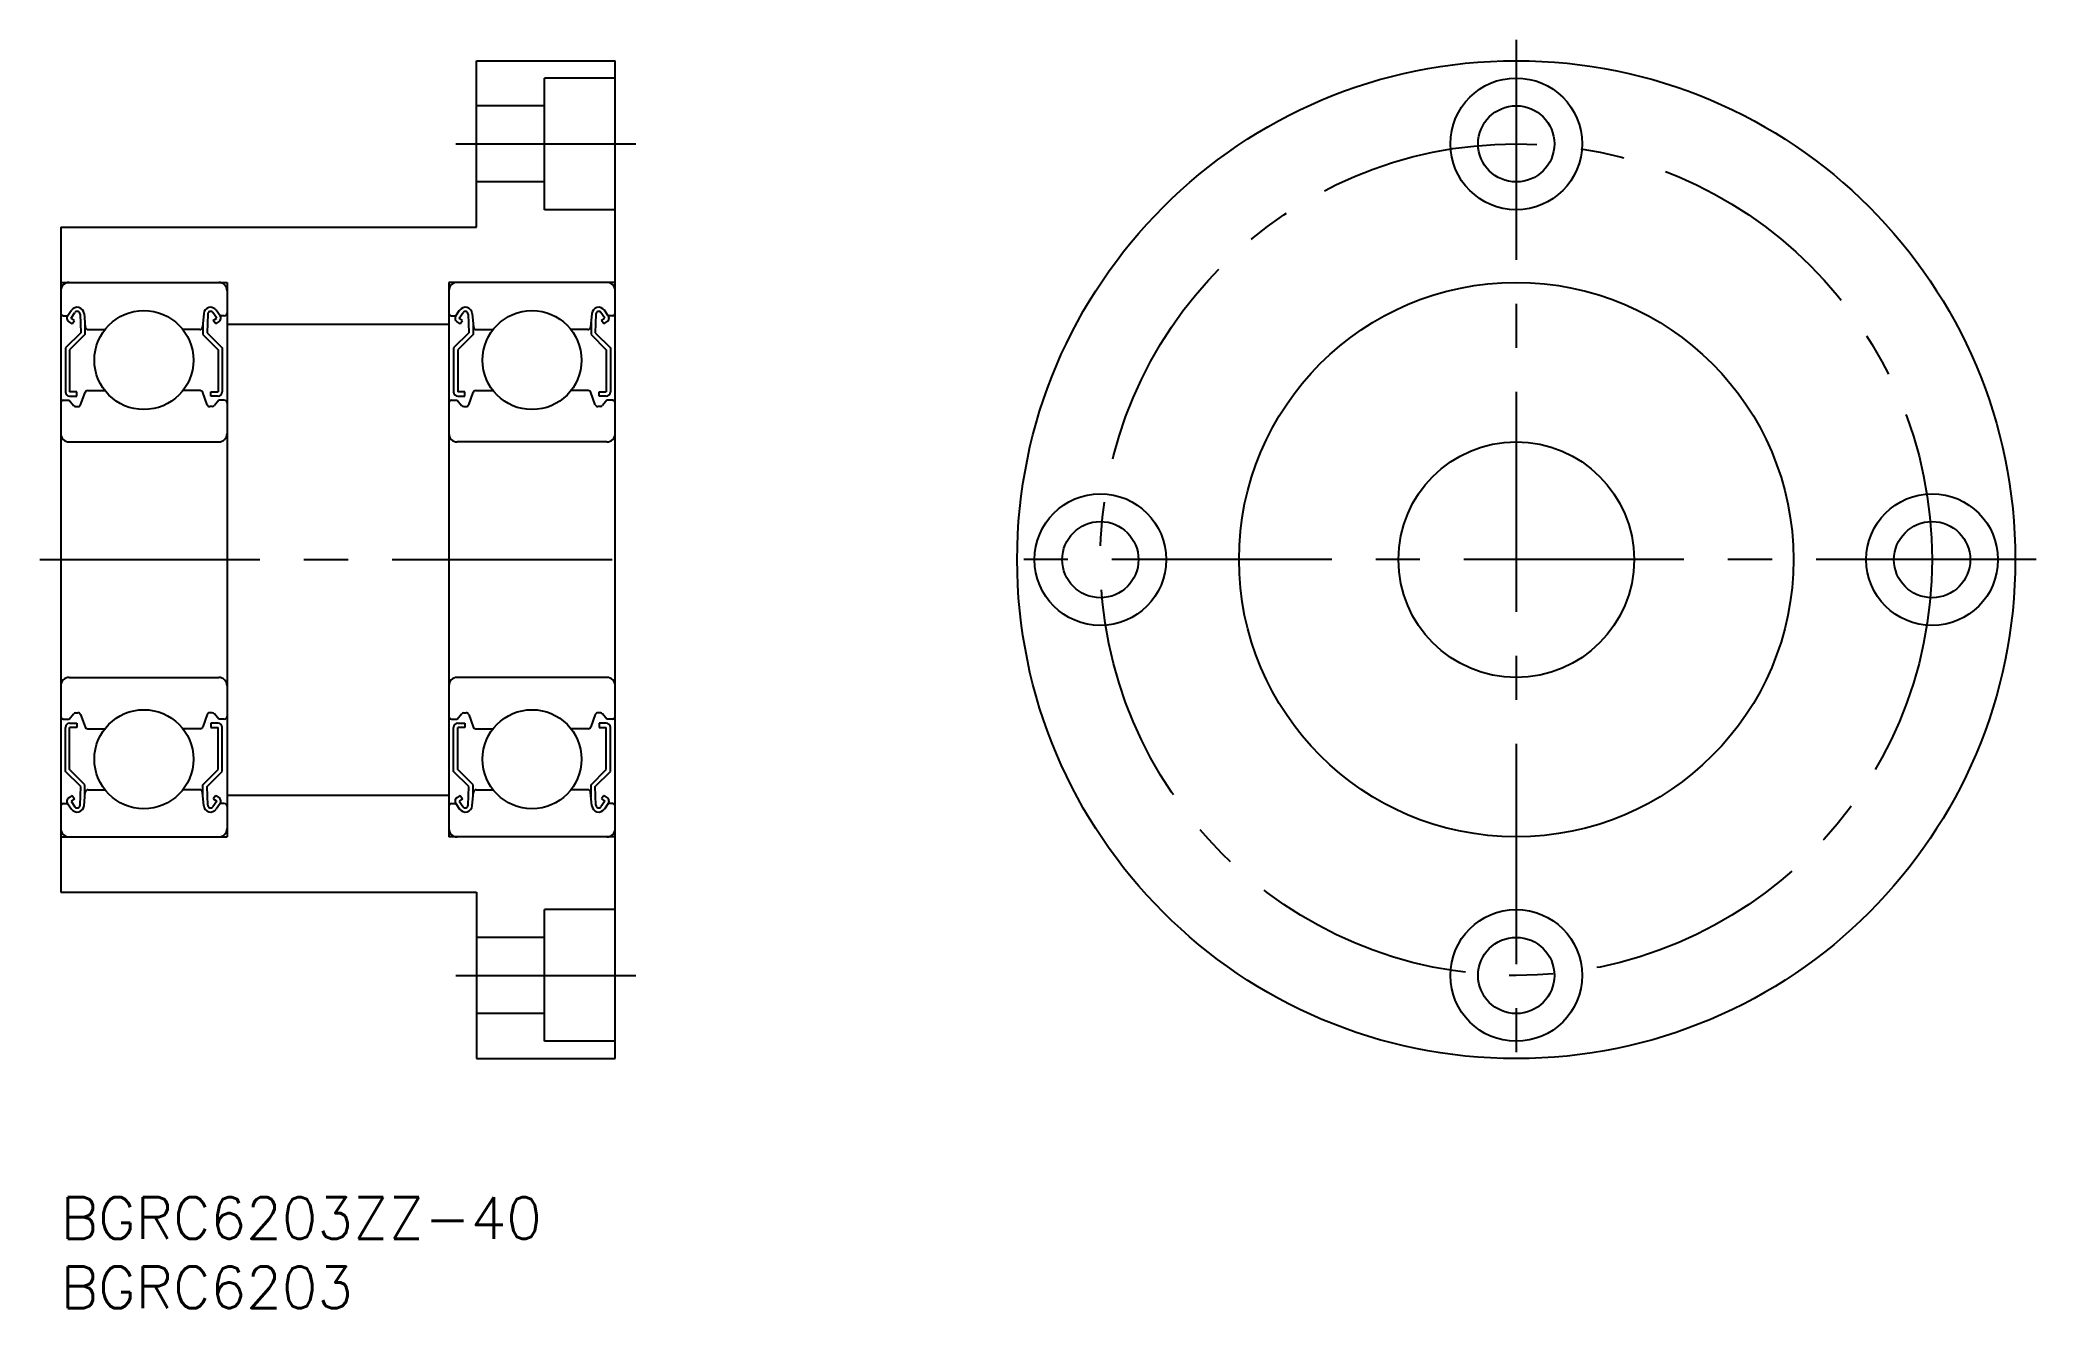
# Model space of a CAD drawing. Extents: x -2 to 142, y -8 to 83.
import ezdxf

# ---------------------------------------------------------------- set-up
doc = ezdxf.new("R2010")
doc.units = 0
doc.header["$LTSCALE"] = 0.5
doc.linetypes.add('CENTER', pattern=[50.8, 31.75, -6.35, 6.35, -6.35])
for name, color, linetype in [('MSM_CENTER', 1, 'CENTER'), ('MSM_CONTINUOUS', 7, 'CONTINUOUS'), ('MSM_PART_NUMBER', 7, 'CONTINUOUS')]:
    doc.layers.add(name, color=color, linetype=linetype)
doc.styles.get("Standard").update_dxf_attribs({"font": 'txt.shx', "height": 3, "bigfont": 'bigfont.shx'})

# ---------------------------------------------------------------- blocks, each defined once
blk = doc.blocks.new('*U2')
at = {"layer": 'MSM_PART_NUMBER'}
blk.add_text('BGRC6203ZZ-40', height=3, dxfattribs=at).set_placement((0, -3))
blk = doc.blocks.new('*U3')
at = {"layer": 'MSM_PART_NUMBER'}
blk.add_text('BGRC6203', height=3, dxfattribs=at).set_placement((0, -8))

msp = doc.modelspace()

# ---------------------------------------------------------------- linework, layer by layer
at = {"layer": 'MSM_CENTER'}
for p, q in [((105, 83.5), (105, 8.5)), ((28.5, 76), (41.5, 76)), ((-1.5, 46), (41.5, 46)), ((142.5, 46), (67.5, 46)), ((28.5, 16), (41.5, 16))]:
    msp.add_line(p, q, dxfattribs=at)
msp.add_circle((105, 46), 30, dxfattribs=at)
at = {"layer": 'MSM_CONTINUOUS'}
for p, q in [((30, 70), (30, 82)), ((30, 82), (40, 82)), ((34.9, 71.25), (34.9, 80.75)), ((40, 80.75), (34.9, 80.75)), ((40, 10), (40, 82)), ((34.9, 78.75), (30, 78.75)), ((34.9, 73.25), (30, 73.25)), ((40, 71.25), (34.9, 71.25)), ((0, 70), (30, 70)), ((0, 70), (0, 22)), ((0, 66), (12, 66)), ((12, 66), (12, 26)), ((28, 66), (28, 26)), ((40, 66), (28, 66)), ((0.2, 63.59999), (0.500027, 63.59999)), ((0.4999, 63.59981), (0.778643, 63.996961)), ((0.746028, 63.427975), (1.028243, 63.830057)), ((0.991028, 63.25495), (0.746028, 63.427975)), ((1.391806, 63.722595), (1.441991, 62.373941)), ((1.685949, 63.753865), (1.772061, 62.782332)), ((10.314051, 63.753865), (10.227939, 62.782332)), ((10.608195, 63.722595), (10.55801, 62.373941)), ((11.253973, 63.427975), (10.971758, 63.830057)), ((11.008972, 63.25495), (11.253973, 63.427975)), ((11.5001, 63.59981), (11.221358, 63.996961)), ((11.8, 63.59999), (11.499973, 63.59999)), ((28.2, 63.59999), (28.500027, 63.59999)), ((28.4999, 63.59981), (28.778642, 63.996961)), ((28.746027, 63.427975), (29.028242, 63.830057)), ((28.991028, 63.25495), (28.746027, 63.427975)), ((29.391805, 63.722595), (29.44199, 62.373941)), ((29.685949, 63.753865), (29.772061, 62.782332)), ((38.314051, 63.753865), (38.227939, 62.782332)), ((38.608194, 63.722595), (38.558009, 62.373941)), ((39.253972, 63.427975), (38.971757, 63.830057)), ((39.008972, 63.25495), (39.253972, 63.427975)), ((39.5001, 63.59981), (39.221357, 63.996961)), ((39.8, 63.59999), (39.499973, 63.59999)), ((1.441991, 62.373941), (0.342, 61.27398)), ((0.819032, 63.009965), (0.573551, 63.181602)), ((1.742, 62.24999), (0.642, 61.15001)), ((0.819032, 63.009965), (0.991028, 63.25495)), ((1.742, 63.12099), (1.742, 62.24999)), ((1.97128, 62.59999), (3.186031, 62.59999)), ((10.02872, 62.59999), (8.81397, 62.59999)), ((10.258, 63.12099), (10.258, 62.24999)), ((10.258, 62.24999), (11.358, 61.15001)), ((10.55801, 62.373941), (11.658, 61.27398)), ((11.180969, 63.009965), (11.008972, 63.25495)), ((11.180969, 63.009965), (11.426449, 63.181602)), ((12, 63), (28, 63)), ((29.44199, 62.373941), (28.342, 61.27398)), ((28.819031, 63.009965), (28.573551, 63.181602)), ((29.742, 62.24999), (28.642, 61.15001)), ((28.819031, 63.009965), (28.991028, 63.25495)), ((29.742, 63.12099), (29.742, 62.24999)), ((29.97128, 62.59999), (31.18603, 62.59999)), ((38.02872, 62.59999), (36.813969, 62.59999)), ((38.258, 63.12099), (38.258, 62.24999)), ((38.258, 62.24999), (39.358, 61.15001)), ((38.558009, 62.373941), (39.658, 61.27398)), ((39.180968, 63.009965), (39.008972, 63.25495)), ((39.180968, 63.009965), (39.426449, 63.181602)), ((0.342, 61.27398), (0.342, 58.09999)), ((0.642, 61.15001), (0.642, 58.09999)), ((11.358, 61.15001), (11.358, 58.09999)), ((11.658, 61.27398), (11.658, 58.09999)), ((28.342, 61.27398), (28.342, 58.09999)), ((28.642, 61.15001), (28.642, 58.09999)), ((39.358, 61.15001), (39.358, 58.09999)), ((39.658, 61.27398), (39.658, 58.09999)), ((1.162, 58.09999), (0.642, 58.09999)), ((0.642, 57.79999), (1.162, 57.79999)), ((1.162, 57.79999), (1.162, 58.09999)), ((1.433822, 57.181488), (1.757184, 58.068482)), ((1.945087, 58.19998), (3.186023, 58.19998)), ((10.054913, 58.19998), (8.813978, 58.19998)), ((10.566179, 57.181488), (10.242816, 58.068482)), ((10.838, 58.09999), (11.358, 58.09999)), ((10.838, 57.79999), (10.838, 58.09999)), ((11.358, 57.79999), (10.838, 57.79999)), ((29.162, 58.09999), (28.642, 58.09999)), ((28.642, 57.79999), (29.162, 57.79999)), ((29.162, 57.79999), (29.162, 58.09999)), ((29.433821, 57.181488), (29.757184, 58.068482)), ((29.945087, 58.19998), (31.186022, 58.19998)), ((38.054913, 58.19998), (36.813977, 58.19998)), ((38.566178, 57.181488), (38.242816, 58.068482)), ((38.838, 58.09999), (39.358, 58.09999)), ((38.838, 57.79999), (38.838, 58.09999)), ((39.358, 57.79999), (38.838, 57.79999)), ((0.2, 57.49998), (0.599977, 57.49998)), ((0.599977, 57.49998), (0.917605, 57.121435)), ((1.070816, 57.04999), (1.245919, 57.04999)), ((10.929185, 57.04999), (10.754081, 57.04999)), ((11.400024, 57.49998), (11.082395, 57.121435)), ((11.8, 57.49998), (11.400024, 57.49998)), ((28.2, 57.49998), (28.599976, 57.49998)), ((28.599976, 57.49998), (28.917605, 57.121435)), ((29.070815, 57.04999), (29.245919, 57.04999)), ((38.929184, 57.04999), (38.754081, 57.04999)), ((39.400023, 57.49998), (39.082395, 57.121435)), ((39.8, 57.49998), (39.400023, 57.49998)), ((0.6, 54.5), (11.4, 54.5)), ((39.4, 54.5), (28.6, 54.5)), ((0.6, 37.5), (11.4, 37.5)), ((39.4, 37.5), (28.6, 37.5)), ((0.599977, 34.50002), (0.917605, 34.878566)), ((1.070816, 34.95001), (1.245919, 34.95001)), ((1.433822, 34.818512), (1.757184, 33.931518)), ((10.566179, 34.818512), (10.242816, 33.931518)), ((10.929185, 34.95001), (10.754081, 34.95001)), ((11.400024, 34.50002), (11.082395, 34.878566)), ((28.599976, 34.50002), (28.917605, 34.878566)), ((29.070815, 34.95001), (29.245919, 34.95001)), ((29.433821, 34.818512), (29.757184, 33.931518)), ((38.566178, 34.818512), (38.242816, 33.931518)), ((38.929184, 34.95001), (38.754081, 34.95001)), ((39.400023, 34.50002), (39.082395, 34.878566)), ((0.2, 34.50002), (0.599977, 34.50002)), ((0.342, 30.72602), (0.342, 33.90001)), ((0.642, 34.20001), (1.162, 34.20001)), ((0.642, 30.84999), (0.642, 33.90001)), ((1.162, 33.90001), (0.642, 33.90001)), ((1.162, 34.20001), (1.162, 33.90001)), ((1.945087, 33.80002), (3.186023, 33.80002)), ((10.054913, 33.80002), (8.813978, 33.80002)), ((10.838, 34.20001), (10.838, 33.90001)), ((11.358, 34.20001), (10.838, 34.20001)), ((10.838, 33.90001), (11.358, 33.90001)), ((11.358, 30.84999), (11.358, 33.90001)), ((11.8, 34.50002), (11.400024, 34.50002)), ((11.658, 30.72602), (11.658, 33.90001)), ((28.2, 34.50002), (28.599976, 34.50002)), ((28.342, 30.72602), (28.342, 33.90001)), ((28.642, 34.20001), (29.162, 34.20001)), ((28.642, 30.84999), (28.642, 33.90001)), ((29.162, 33.90001), (28.642, 33.90001)), ((29.162, 34.20001), (29.162, 33.90001)), ((29.945087, 33.80002), (31.186022, 33.80002)), ((38.054913, 33.80002), (36.813977, 33.80002)), ((39.358, 34.20001), (38.838, 34.20001)), ((38.838, 34.20001), (38.838, 33.90001)), ((38.838, 33.90001), (39.358, 33.90001)), ((39.358, 30.84999), (39.358, 33.90001)), ((39.8, 34.50002), (39.400023, 34.50002)), ((39.658, 30.72602), (39.658, 33.90001)), ((1.441991, 29.62606), (0.342, 30.72602)), ((1.742, 29.75001), (0.642, 30.84999)), ((10.258, 29.75001), (11.358, 30.84999)), ((10.55801, 29.62606), (11.658, 30.72602)), ((29.44199, 29.62606), (28.342, 30.72602)), ((29.742, 29.75001), (28.642, 30.84999)), ((38.258, 29.75001), (39.358, 30.84999)), ((38.558009, 29.62606), (39.658, 30.72602)), ((0.819032, 28.990035), (0.573551, 28.818399)), ((0.819032, 28.990035), (0.991028, 28.74505)), ((1.391806, 28.277406), (1.441991, 29.62606)), ((1.685949, 28.246135), (1.772061, 29.217668)), ((1.742, 28.87901), (1.742, 29.75001)), ((1.97128, 29.40001), (3.186031, 29.40001)), ((10.02872, 29.40001), (8.81397, 29.40001)), ((10.314051, 28.246135), (10.227939, 29.217668)), ((10.258, 28.87901), (10.258, 29.75001)), ((10.608195, 28.277406), (10.55801, 29.62606)), ((11.180969, 28.990035), (11.008972, 28.74505)), ((11.180969, 28.990035), (11.426449, 28.818399)), ((12, 29), (28, 29)), ((28.819031, 28.990035), (28.573551, 28.818399)), ((28.819031, 28.990035), (28.991028, 28.74505)), ((29.391805, 28.277406), (29.44199, 29.62606)), ((29.685949, 28.246135), (29.772061, 29.217668)), ((29.742, 28.87901), (29.742, 29.75001)), ((29.97128, 29.40001), (31.18603, 29.40001)), ((38.02872, 29.40001), (36.813969, 29.40001)), ((38.314051, 28.246135), (38.227939, 29.217668)), ((38.258, 28.87901), (38.258, 29.75001)), ((38.608194, 28.277406), (38.558009, 29.62606)), ((39.180968, 28.990035), (39.008972, 28.74505)), ((39.180968, 28.990035), (39.426449, 28.818399)), ((0.2, 28.40001), (0.500027, 28.40001)), ((0.4999, 28.400191), (0.778643, 28.00304)), ((0.991028, 28.74505), (0.746028, 28.572026)), ((0.746028, 28.572026), (1.028243, 28.169944)), ((11.253973, 28.572026), (10.971758, 28.169944)), ((11.008972, 28.74505), (11.253973, 28.572026)), ((11.5001, 28.400191), (11.221358, 28.00304)), ((11.8, 28.40001), (11.499973, 28.40001)), ((28.2, 28.40001), (28.500027, 28.40001)), ((28.4999, 28.400191), (28.778642, 28.00304)), ((28.991028, 28.74505), (28.746027, 28.572026)), ((28.746027, 28.572026), (29.028242, 28.169944)), ((39.253972, 28.572026), (38.971757, 28.169944)), ((39.008972, 28.74505), (39.253972, 28.572026)), ((39.5001, 28.400191), (39.221357, 28.00304)), ((39.8, 28.40001), (39.499973, 28.40001)), ((0, 26), (12, 26)), ((6, 26), (6.0001, 26)), ((40, 26), (28, 26)), ((34, 26), (33.9999, 26)), ((0, 22), (30, 22)), ((30, 22), (30, 10)), ((34.9, 11.25), (34.9, 20.75)), ((40, 20.75), (34.9, 20.75)), ((34.9, 18.75), (30, 18.75)), ((34.9, 13.25), (30, 13.25)), ((40, 11.25), (34.9, 11.25)), ((30, 10), (40, 10))]:
    msp.add_line(p, q, dxfattribs=at)
for centre, radius in [((105, 46), 36), ((105, 76), 4.75), ((105, 76), 2.75), ((105, 46), 20), ((6, 60.39998), 3.5719), ((34, 60.39998), 3.5719), ((105, 46), 8.5), ((75, 46), 4.75), ((135, 46), 4.75), ((75, 46), 2.75), ((135, 46), 2.75), ((6, 31.60002), 3.5719), ((34, 31.60002), 3.5719), ((105, 16), 4.75), ((105, 16), 2.75)]:
    msp.add_circle(centre, radius, dxfattribs=at)
for centre, radius, start, end in [((0.6, 65.4), 0.6, 90, 180), ((11.4, 65.4), 0.6, 0, 90), ((28.6, 65.4), 0.6, 90, 180), ((39.4, 65.4), 0.6, 0, 90), ((0.2, 63.79999), 0.2, 180, 270), ((0.745456, 63.427465), 0.3, 144.936745, 235.039255), ((1.187902, 63.709721), 0.5, 5.065195, 144.936745), ((1.191944, 63.715158), 0.2, 2.131062, 144.935553), ((10.812099, 63.709721), 0.5, 35.063255, 174.934805), ((10.808056, 63.715158), 0.2, 35.064447, 177.868938), ((11.254545, 63.427465), 0.3, 304.960745, 35.063255), ((11.8, 63.79999), 0.2, 270, 0), ((28.2, 63.79999), 0.2, 180, 270), ((28.745455, 63.427465), 0.3, 144.936745, 235.039255), ((29.187901, 63.709721), 0.5, 5.065195, 144.936745), ((29.191944, 63.715158), 0.2, 2.131062, 144.935553), ((38.812098, 63.709721), 0.5, 35.063255, 174.934805), ((38.808056, 63.715158), 0.2, 35.064447, 177.868938), ((39.254544, 63.427465), 0.3, 304.960745, 35.063255), ((39.8, 63.79999), 0.2, 270, 0), ((1.97128, 62.79999), 0.2, 185.065195, 270), ((10.02872, 62.79999), 0.2, 270, 354.934805), ((29.97128, 62.79999), 0.2, 185.065195, 270), ((38.02872, 62.79999), 0.2, 270, 354.934805), ((0.642, 58.09999), 0.3, 180, 270), ((1.945087, 57.99998), 0.2, 90, 159.970177), ((10.054913, 57.99998), 0.2, 20.029823, 90), ((11.358, 58.09999), 0.3, 270, 0), ((28.642, 58.09999), 0.3, 180, 270), ((29.945087, 57.99998), 0.2, 90, 159.970177), ((38.054913, 57.99998), 0.2, 20.029823, 90), ((39.358, 58.09999), 0.3, 270, 0), ((0.2, 57.29998), 0.2, 90, 180), ((1.070816, 57.24999), 0.2, 219.999223, 270), ((1.245919, 57.24999), 0.2, 270, 339.970177), ((10.754081, 57.24999), 0.2, 200.029823, 270), ((10.929185, 57.24999), 0.2, 270, 320.000777), ((11.8, 57.29998), 0.2, 0, 90), ((28.2, 57.29998), 0.2, 90, 180), ((29.070815, 57.24999), 0.2, 219.999223, 270), ((29.245919, 57.24999), 0.2, 270, 339.970177), ((38.754081, 57.24999), 0.2, 200.029823, 270), ((38.929184, 57.24999), 0.2, 270, 320.000777), ((39.8, 57.29998), 0.2, 0, 90), ((0.6, 55.1), 0.6, 180, 270), ((11.4, 55.1), 0.6, 270, 0), ((28.6, 55.1), 0.6, 180, 270), ((39.4, 55.1), 0.6, 270, 0), ((0.6, 36.9), 0.6, 90, 180), ((11.4, 36.9), 0.6, 0, 90), ((28.6, 36.9), 0.6, 90, 180), ((39.4, 36.9), 0.6, 0, 90), ((0.2, 34.70002), 0.2, 180, 270), ((1.070816, 34.75001), 0.2, 90, 140.000777), ((1.245919, 34.75001), 0.2, 20.029823, 90), ((10.754081, 34.75001), 0.2, 90, 159.970177), ((10.929185, 34.75001), 0.2, 39.999223, 90), ((11.8, 34.70002), 0.2, 270, 0), ((28.2, 34.70002), 0.2, 180, 270), ((29.070815, 34.75001), 0.2, 90, 140.000777), ((29.245919, 34.75001), 0.2, 20.029823, 90), ((38.754081, 34.75001), 0.2, 90, 159.970177), ((38.929184, 34.75001), 0.2, 39.999223, 90), ((39.8, 34.70002), 0.2, 270, 0), ((0.642, 33.90001), 0.3, 90, 180), ((1.945087, 34.00002), 0.2, 200.029823, 270), ((10.054913, 34.00002), 0.2, 270, 339.970177), ((11.358, 33.90001), 0.3, 0, 90), ((28.642, 33.90001), 0.3, 90, 180), ((29.945087, 34.00002), 0.2, 200.029823, 270), ((38.054913, 34.00002), 0.2, 270, 339.970177), ((39.358, 33.90001), 0.3, 0, 90), ((0.745456, 28.572535), 0.3, 124.960745, 215.063255), ((1.97128, 29.20001), 0.2, 90, 174.934805), ((10.02872, 29.20001), 0.2, 5.065195, 90), ((11.254545, 28.572535), 0.3, 324.936745, 55.039255), ((28.745455, 28.572535), 0.3, 124.960745, 215.063255), ((29.97128, 29.20001), 0.2, 90, 174.934805), ((38.02872, 29.20001), 0.2, 5.065195, 90), ((39.254544, 28.572535), 0.3, 324.936745, 55.039255), ((0.2, 28.20001), 0.2, 90, 180), ((1.187902, 28.29028), 0.5, 215.063255, 354.934805), ((1.191944, 28.284843), 0.2, 215.064447, 357.868938), ((10.812099, 28.29028), 0.5, 185.065195, 324.936745), ((10.808056, 28.284843), 0.2, 182.131062, 324.935553), ((11.8, 28.20001), 0.2, 0, 90), ((28.2, 28.20001), 0.2, 90, 180), ((29.187901, 28.29028), 0.5, 215.063255, 354.934805), ((29.191944, 28.284843), 0.2, 215.064447, 357.868938), ((38.812098, 28.29028), 0.5, 185.065195, 324.936745), ((38.808056, 28.284843), 0.2, 182.131062, 324.935553), ((39.8, 28.20001), 0.2, 0, 90), ((0.6, 26.6), 0.6, 180, 270), ((11.4, 26.6), 0.6, 270, 0), ((28.6, 26.6), 0.6, 180, 270), ((39.4, 26.6), 0.6, 270, 0)]:
    msp.add_arc(centre, radius, start, end, dxfattribs=at)

# ---------------------------------------------------------------- block references
for name in ['*U2', '*U3']:
    msp.add_blockref(name, (0, 0), dxfattribs=at)

doc.saveas('drawing.dxf')
